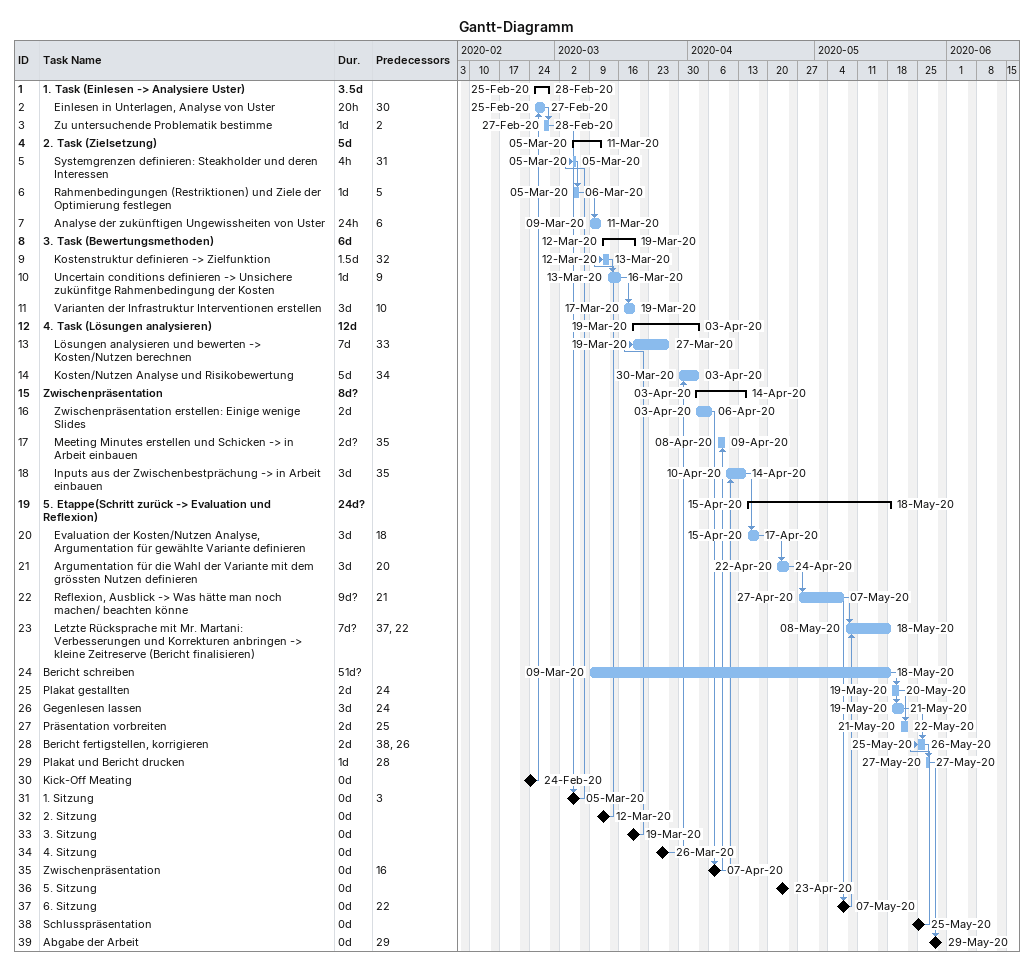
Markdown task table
Gantt-Diagramm

| ID | Level | Task | Duration | Start | Finish | Predecessors |
|---|---|---|---|---|---|---|
| 1 | 1 | **1. Task (Einlesen -> Analysiere Uster)** | 3.5d | 2020-02-25 | 2020-02-28 |  |
| 2 | 2 | Einlesen in Unterlagen, Analyse von Uster | 20h | 2020-02-25 | 2020-02-27 | 30 |
| 3 | 2 | Zu untersuchende Problematik bestimme | 1d | 2020-02-27 | 2020-02-28 | 2 |
| 4 | 1 | **2. Task (Zielsetzung)** | 5d | 2020-03-05 | 2020-03-11 |  |
| 5 | 2 | Systemgrenzen definieren: Steakholder und deren Interessen | 4h | 2020-03-05 | 2020-03-05 | 31 |
| 6 | 2 | Rahmenbedingungen (Restriktionen) und Ziele der Optimierung festlegen | 1d | 2020-03-05 | 2020-03-06 | 5 |
| 7 | 2 | Analyse der zukünftigen Ungewissheiten von Uster | 24h | 2020-03-09 | 2020-03-11 | 6 |
| 8 | 1 | **3. Task (Bewertungsmethoden)** | 6d | 2020-03-12 | 2020-03-19 |  |
| 9 | 2 | Kostenstruktur definieren -> Zielfunktion | 1.5d | 2020-03-12 | 2020-03-13 | 32 |
| 10 | 2 | Uncertain conditions definieren -> Unsichere zukünfitge Rahmenbedingung der Kosten | 1d | 2020-03-13 | 2020-03-16 | 9 |
| 11 | 2 | Varianten der Infrastruktur Interventionen erstellen | 3d | 2020-03-17 | 2020-03-19 | 10 |
| 12 | 1 | **4. Task (Lösungen analysieren)** | 12d | 2020-03-19 | 2020-04-03 |  |
| 13 | 2 | Lösungen analysieren und bewerten -> Kosten/Nutzen berechnen | 7d | 2020-03-19 | 2020-03-27 | 33 |
| 14 | 2 | Kosten/Nutzen Analyse und Risikobewertung | 5d | 2020-03-30 | 2020-04-03 | 34 |
| 15 | 1 | **Zwischenpräsentation** | 8d? | 2020-04-03 | 2020-04-14 |  |
| 16 | 2 | Zwischenpräsentation erstellen: Einige wenige Slides | 2d | 2020-04-03 | 2020-04-06 |  |
| 17 | 2 | Meeting Minutes erstellen und Schicken -> in Arbeit einbauen | 2d? | 2020-04-08 | 2020-04-09 | 35 |
| 18 | 2 | Inputs aus der Zwischenbestprächung -> in Arbeit einbauen | 3d | 2020-04-10 | 2020-04-14 | 35 |
| 19 | 1 | **5. Etappe(Schritt zurück -> Evaluation und Reflexion)** | 24d? | 2020-04-15 | 2020-05-18 |  |
| 20 | 2 | Evaluation der Kosten/Nutzen Analyse, Argumentation für gewählte Variante definieren | 3d | 2020-04-15 | 2020-04-17 | 18 |
| 21 | 2 | Argumentation für die Wahl der Variante mit dem grössten Nutzen definieren | 3d | 2020-04-22 | 2020-04-24 | 20 |
| 22 | 2 | Reflexion, Ausblick -> Was hätte man noch machen/ beachten könne | 9d? | 2020-04-27 | 2020-05-07 | 21 |
| 23 | 2 | Letzte Rücksprache mit Mr. Martani: Verbesserungen und Korrekturen anbringen -> kleine Zeitreserve (Bericht finalisieren) | 7d? | 2020-05-08 | 2020-05-18 | 37, 22 |
| 24 | 1 | Bericht schreiben | 51d? | 2020-03-09 | 2020-05-18 |  |
| 25 | 1 | Plakat gestallten | 2d | 2020-05-19 | 2020-05-20 | 24 |
| 26 | 1 | Gegenlesen lassen | 3d | 2020-05-19 | 2020-05-21 | 24 |
| 27 | 1 | Präsentation vorbreiten | 2d | 2020-05-21 | 2020-05-22 | 25 |
| 28 | 1 | Bericht fertigstellen, korrigieren | 2d | 2020-05-25 | 2020-05-26 | 38, 26 |
| 29 | 1 | Plakat und Bericht drucken | 1d | 2020-05-27 | 2020-05-27 | 28 |
| 30 | 1 | Kick-Off Meating | 0d | 2020-02-24 | 2020-02-24 |  |
| 31 | 1 | 1. Sitzung | 0d | 2020-03-05 | 2020-03-05 | 3 |
| 32 | 1 | 2. Sitzung | 0d | 2020-03-12 | 2020-03-12 |  |
| 33 | 1 | 3. Sitzung | 0d | 2020-03-19 | 2020-03-19 |  |
| 34 | 1 | 4. Sitzung | 0d | 2020-03-26 | 2020-03-26 |  |
| 35 | 1 | Zwischenpräsentation | 0d | 2020-04-07 | 2020-04-07 | 16 |
| 36 | 1 | 5. Sitzung | 0d | 2020-04-23 | 2020-04-23 |  |
| 37 | 1 | 6. Sitzung | 0d | 2020-05-07 | 2020-05-07 | 22 |
| 38 | 1 | Schlusspräsentation | 0d | 2020-05-25 | 2020-05-25 |  |
| 39 | 1 | Abgabe der Arbeit | 0d | 2020-05-29 | 2020-05-29 | 29 |
